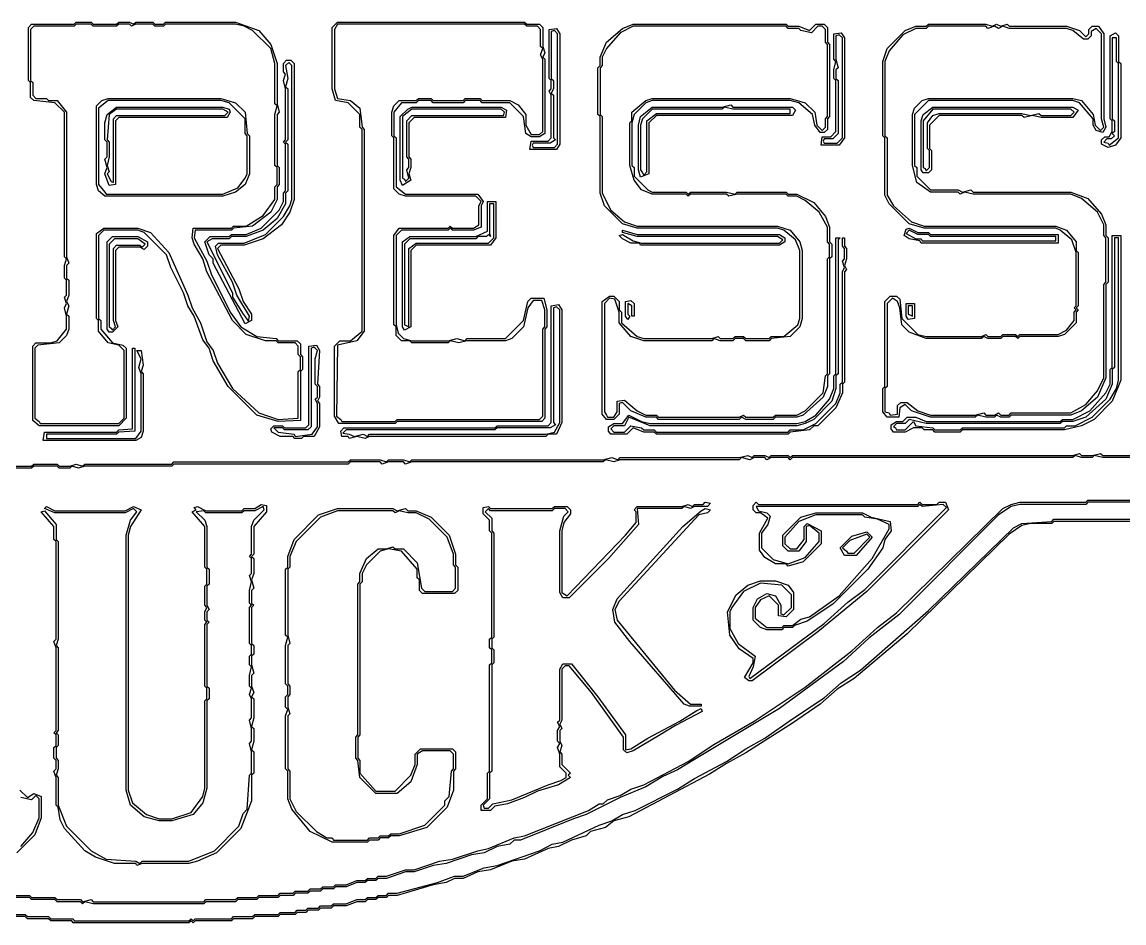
# Model space of a CAD drawing. Extents: x 0.2 to 6.6, y 0.38 to 3.24.
# Drawn here: x 3.207 to 5.461, y 0.376 to 2.22 of the extents above; entities that cross this region are included whole.
import ezdxf

# ---------------------------------------------------------------- set-up
doc = ezdxf.new("R2010")
doc.units = 0

msp = doc.modelspace()

# ---------------------------------------------------------------- linework, layer by layer
at = {"color": 7}
for points in [[(3.2413, 1.3935), (3.2283, 1.4043), (3.2283, 1.5565), (3.2348, 1.563), (3.2652, 1.563), (3.2783, 1.5674), (3.2978, 1.5913), (3.2978, 1.6174), (3.2935, 1.6348), (3.2978, 1.6435), (3.2935, 1.6565), (3.2978, 1.6609), (3.2978, 1.6913), (3.2935, 1.6957), (3.2935, 1.7217), (3.2978, 1.7348), (3.2935, 1.7391), (3.2935, 2.0348), (3.2739, 2.0543), (3.2304, 2.0587), (3.2239, 2.0652), (3.2239, 2.0957), (3.2196, 2.1), (3.2196, 2.2087), (3.2261, 2.2152), (3.313, 2.2152), (3.3174, 2.2196), (3.3478, 2.2196), (3.3522, 2.2152), (3.4, 2.2152), (3.4043, 2.2196), (3.4261, 2.2196), (3.4348, 2.2152), (3.4391, 2.2196), (3.4739, 2.2196), (3.4783, 2.2152), (3.4957, 2.2152), (3.5, 2.2196), (3.6435, 2.2196), (3.6913, 2.2022), (3.7152, 2.1739), (3.7283, 2.1348), (3.7283, 2.0522), (3.7326, 2.0348), (3.7283, 2.0304), (3.7283, 1.9261), (3.7326, 1.9217), (3.7326, 1.887), (3.7283, 1.8826), (3.7283, 1.8565), (3.7152, 1.8304), (3.6783, 1.8022), (3.6391, 1.7978), (3.6348, 1.7935), (3.5609, 1.7935), (3.5587, 1.7783), (3.5848, 1.7304), (3.5935, 1.7043), (3.6326, 1.6261), (3.6543, 1.5957), (3.687, 1.5761), (3.7261, 1.5717), (3.7304, 1.5674), (3.7696, 1.5674), (3.7761, 1.5609), (3.7761, 1.5391), (3.7804, 1.5348), (3.7804, 1.5087), (3.7761, 1.5043), (3.7761, 1.4043), (3.7304, 1.4022), (3.687, 1.4152), (3.6283, 1.4739), (3.5978, 1.5261), (3.5891, 1.5522), (3.5761, 1.5696), (3.5587, 1.6174), (3.5457, 1.6391), (3.537, 1.6652), (3.5109, 1.7174), (3.5022, 1.7435), (3.4565, 1.7891), (3.4435, 1.7935), (3.3739, 1.7935), (3.363, 1.7826), (3.363, 1.613), (3.3674, 1.6087), (3.3674, 1.5913), (3.3913, 1.563), (3.413, 1.5587), (3.4196, 1.5522), (3.4196, 1.4087), (3.4043, 1.3935), (3.2413, 1.3935)], [(3.2413, 1.4022), (3.2435, 1.3978), (3.4043, 1.3978), (3.4152, 1.4087), (3.4152, 1.5478), (3.4043, 1.5587), (3.3826, 1.563), (3.363, 1.587), (3.363, 1.6087), (3.3587, 1.613), (3.3587, 1.787), (3.3739, 1.7978), (3.4435, 1.7978), (3.4696, 1.7891), (3.5065, 1.7478), (3.5457, 1.6609), (3.5543, 1.6348), (3.5717, 1.6043), (3.5848, 1.5652), (3.5978, 1.5478), (3.6065, 1.5217), (3.637, 1.4696), (3.6913, 1.4196), (3.7304, 1.4065), (3.7717, 1.4087), (3.7717, 1.5043), (3.7761, 1.5087), (3.7761, 1.5348), (3.7717, 1.5391), (3.7717, 1.5565), (3.7652, 1.563), (3.7304, 1.563), (3.7261, 1.5674), (3.7043, 1.5674), (3.6652, 1.5804), (3.637, 1.6087), (3.5848, 1.7087), (3.5761, 1.7348), (3.5587, 1.7652), (3.5543, 1.7783), (3.5565, 1.7978), (3.6348, 1.7978), (3.6391, 1.8022), (3.6652, 1.8022), (3.7, 1.8239), (3.7239, 1.8565), (3.7239, 1.8826), (3.7283, 1.887), (3.7283, 1.9217), (3.7239, 1.9261), (3.7239, 2.0304), (3.7283, 2.0478), (3.7239, 2.0522), (3.7239, 2.1348), (3.7152, 2.1652), (3.6783, 2.2022), (3.6609, 2.2109), (3.6435, 2.2152), (3.5, 2.2152), (3.4957, 2.2109), (3.4783, 2.2109), (3.4739, 2.2152), (3.4391, 2.2152), (3.4304, 2.2109), (3.4261, 2.2152), (3.4043, 2.2152), (3.4, 2.2109), (3.3522, 2.2109), (3.3478, 2.2152), (3.3174, 2.2152), (3.313, 2.2109), (3.2304, 2.2109), (3.2239, 2.2043), (3.2239, 2.1), (3.2283, 2.0957), (3.2283, 2.0696), (3.2348, 2.063), (3.2565, 2.063), (3.2609, 2.0587), (3.2783, 2.0587), (3.2978, 2.0348), (3.2978, 1.7391), (3.3022, 1.7261), (3.2978, 1.7217), (3.2978, 1.6957), (3.3022, 1.6913), (3.3022, 1.6609), (3.2978, 1.6478), (3.3022, 1.6391), (3.2978, 1.6217), (3.3022, 1.6174), (3.3022, 1.5913), (3.2978, 1.5783), (3.2826, 1.563), (3.2391, 1.5587), (3.2326, 1.5522), (3.2326, 1.4087), (3.2413, 1.4022)], [(3.8543, 1.3978), (3.8457, 1.413), (3.8457, 1.5565), (3.8565, 1.5674), (3.8783, 1.5674), (3.9022, 1.587), (3.9022, 2), (3.8978, 2.0043), (3.8978, 2.0304), (3.8739, 2.0543), (3.8478, 2.0587), (3.8413, 2.0826), (3.8413, 2.2087), (3.8522, 2.2196), (4.2348, 2.2196), (4.2391, 2.2152), (4.2652, 2.2152), (4.2717, 2.2087), (4.2717, 2.1696), (4.2761, 2.1565), (4.2717, 2.1478), (4.2761, 2.1435), (4.2761, 1.9913), (4.2652, 1.9848), (4.2478, 1.9848), (4.237, 1.9913), (4.2326, 2.0261), (4.2043, 2.0543), (4.1478, 2.0543), (4.1435, 2.0587), (4.113, 2.0587), (4.1087, 2.0543), (4.0478, 2.0543), (4.0435, 2.0587), (4.0174, 2.0587), (4.013, 2.0543), (3.9826, 2.0543), (3.9674, 2.0348), (3.9674, 1.987), (3.9717, 1.9826), (3.9717, 1.8826), (3.9913, 1.8674), (4.1391, 1.8674), (4.15, 1.8522), (4.1457, 1.8435), (4.1457, 1.8), (4.1304, 1.7935), (4.087, 1.7935), (4.0826, 1.7978), (4.0783, 1.7935), (3.9826, 1.7935), (3.9717, 1.7826), (3.9717, 1.6), (3.9761, 1.5826), (3.987, 1.5717), (4.0043, 1.5674), (4.0783, 1.5674), (4.0957, 1.5717), (4.113, 1.5674), (4.1174, 1.5717), (4.1957, 1.5717), (4.2326, 1.6087), (4.2413, 1.6478), (4.2478, 1.6543), (4.2739, 1.6543), (4.2804, 1.6304), (4.2804, 1.5957), (4.2761, 1.5913), (4.2761, 1.4087), (4.2696, 1.4022), (3.9739, 1.4022), (3.9696, 1.3978), (3.8543, 1.3978)], [(3.8587, 1.4065), (3.8609, 1.4022), (3.9696, 1.4022), (3.9739, 1.4065), (4.2652, 1.4065), (4.2717, 1.413), (4.2717, 1.5913), (4.2761, 1.5957), (4.2761, 1.6304), (4.2696, 1.65), (4.2522, 1.65), (4.2413, 1.6348), (4.2326, 1.5957), (4.2087, 1.5717), (4.1957, 1.5674), (4.1174, 1.5674), (4.1, 1.563), (4.0826, 1.5674), (4.0783, 1.563), (4.0043, 1.563), (4, 1.5674), (3.9826, 1.5674), (3.9717, 1.5783), (3.9717, 1.5957), (3.9674, 1.6), (3.9674, 1.7826), (3.9783, 1.7978), (4.0783, 1.7978), (4.0826, 1.8022), (4.087, 1.7978), (4.1304, 1.7978), (4.1413, 1.8043), (4.1413, 1.8435), (4.1457, 1.8522), (4.1348, 1.863), (3.9913, 1.863), (3.9783, 1.8674), (3.9674, 1.8783), (3.9674, 1.9826), (3.963, 1.987), (3.963, 2.0348), (3.9674, 2.0478), (3.9783, 2.0587), (4.013, 2.0587), (4.0174, 2.063), (4.0435, 2.063), (4.0478, 2.0587), (4.1087, 2.0587), (4.113, 2.063), (4.1435, 2.063), (4.1478, 2.0587), (4.2043, 2.0587), (4.2217, 2.05), (4.237, 2.0304), (4.237, 2.0087), (4.2478, 1.9891), (4.2652, 1.9891), (4.2717, 1.9957), (4.2717, 2.1435), (4.2674, 2.1522), (4.2717, 2.1652), (4.2674, 2.1696), (4.2674, 2.2043), (4.2609, 2.2109), (4.2391, 2.2109), (4.2348, 2.2152), (3.8522, 2.2152), (3.8457, 2.2043), (3.8457, 2.0826), (3.8522, 2.063), (3.8783, 2.0587), (3.8978, 2.0435), (3.9022, 2.0043), (3.9065, 2), (3.9065, 1.587), (3.8913, 1.5674), (3.8522, 1.5587), (3.85, 1.413), (3.8587, 1.4065)], [(4.4022, 1.4065), (4.3935, 1.4174), (4.3935, 1.6478), (4.4087, 1.6587), (4.4174, 1.6587), (4.4283, 1.6478), (4.4283, 1.6304), (4.4326, 1.6261), (4.4326, 1.6043), (4.4652, 1.5761), (4.4783, 1.5717), (4.6174, 1.5717), (4.6304, 1.5761), (4.6348, 1.5717), (4.6609, 1.5717), (4.6652, 1.5761), (4.6826, 1.5761), (4.687, 1.5717), (4.7348, 1.5717), (4.7391, 1.5761), (4.7652, 1.5761), (4.7935, 1.6), (4.7978, 1.613), (4.7978, 1.7522), (4.7891, 1.7739), (4.7652, 1.7935), (4.7522, 1.7978), (4.4652, 1.7978), (4.4348, 1.8065), (4.3978, 1.8435), (4.3891, 1.8696), (4.3891, 2.0261), (4.3848, 2.0304), (4.3848, 2.1261), (4.3891, 2.1304), (4.3891, 2.1478), (4.4022, 2.1783), (4.4348, 2.2065), (4.4565, 2.2152), (4.7696, 2.2152), (4.7739, 2.2109), (4.7957, 2.2109), (4.8174, 2.2022), (4.8304, 2.2152), (4.8478, 2.2152), (4.8543, 2.2087), (4.8543, 2.1783), (4.8587, 2.1739), (4.8587, 2.0261), (4.8543, 2.0217), (4.8543, 2), (4.8478, 1.9935), (4.8391, 1.9935), (4.8283, 2.0087), (4.8239, 2.0304), (4.7957, 2.0543), (4.7783, 2.0587), (4.4957, 2.0587), (4.4826, 2.0543), (4.4587, 2.0304), (4.4543, 2.013), (4.4543, 1.9261), (4.4587, 1.9217), (4.4587, 1.9043), (4.487, 1.8761), (4.4957, 1.8717), (4.5652, 1.8717), (4.5696, 1.8674), (4.5739, 1.8717), (4.6478, 1.8717), (4.6652, 1.8674), (4.6696, 1.8717), (4.7696, 1.8717), (4.7739, 1.8674), (4.7913, 1.8674), (4.8261, 1.85), (4.85, 1.8217), (4.8587, 1.8), (4.8587, 1.7696), (4.863, 1.7652), (4.863, 1.7391), (4.8587, 1.7348), (4.8587, 1.5), (4.8543, 1.4957), (4.8543, 1.4739), (4.8457, 1.4522), (4.8043, 1.4152), (4.7913, 1.4109), (4.7478, 1.4109), (4.7435, 1.4065), (4.687, 1.4065), (4.6783, 1.4109), (4.6739, 1.4065), (4.5087, 1.4065), (4.5043, 1.4109), (4.4826, 1.4109), (4.4522, 1.4239), (4.4348, 1.4413), (4.4283, 1.4391), (4.4283, 1.4174), (4.4174, 1.4065), (4.4022, 1.4065)], [(4.4022, 1.4152), (4.4043, 1.4109), (4.4174, 1.4109), (4.4239, 1.4217), (4.4239, 1.4435), (4.4391, 1.4457), (4.4652, 1.4239), (4.4826, 1.4152), (4.5043, 1.4152), (4.5087, 1.4109), (4.6739, 1.4109), (4.6826, 1.4152), (4.687, 1.4109), (4.7435, 1.4109), (4.7478, 1.4152), (4.7913, 1.4152), (4.8087, 1.4239), (4.8457, 1.4609), (4.85, 1.4957), (4.8543, 1.5), (4.8543, 1.7348), (4.8587, 1.7391), (4.8587, 1.7652), (4.8543, 1.7696), (4.8543, 1.8), (4.837, 1.8304), (4.8087, 1.8543), (4.7913, 1.863), (4.7739, 1.863), (4.7696, 1.8674), (4.6696, 1.8674), (4.6522, 1.863), (4.6478, 1.8674), (4.5739, 1.8674), (4.5696, 1.863), (4.5652, 1.8674), (4.4957, 1.8674), (4.4739, 1.8761), (4.4587, 1.8957), (4.45, 1.9261), (4.45, 2.013), (4.4543, 2.0174), (4.4543, 2.0348), (4.4826, 2.0587), (4.4957, 2.063), (4.7783, 2.063), (4.8087, 2.0543), (4.8283, 2.0348), (4.8326, 2.0087), (4.8435, 1.9978), (4.85, 2.0043), (4.85, 2.0217), (4.8543, 2.0261), (4.8543, 2.1739), (4.85, 2.1783), (4.85, 2.2043), (4.8435, 2.2109), (4.8348, 2.2109), (4.8217, 2.1978), (4.8, 2.2022), (4.7957, 2.2065), (4.7739, 2.2065), (4.7696, 2.2109), (4.4565, 2.2109), (4.4304, 2.1978), (4.4022, 2.1652), (4.3935, 2.1478), (4.3935, 2.1304), (4.3891, 2.1261), (4.3891, 2.0304), (4.3935, 2.0261), (4.3935, 1.8696), (4.4109, 1.8348), (4.4391, 1.8109), (4.4652, 1.8022), (4.7522, 1.8022), (4.7783, 1.7935), (4.7978, 1.7696), (4.8022, 1.7522), (4.8022, 1.613), (4.7978, 1.5957), (4.7783, 1.5761), (4.7391, 1.5717), (4.7348, 1.5674), (4.687, 1.5674), (4.6826, 1.5717), (4.6652, 1.5717), (4.6609, 1.5674), (4.6348, 1.5674), (4.6217, 1.5717), (4.6174, 1.5674), (4.4783, 1.5674), (4.4522, 1.5761), (4.4283, 1.6043), (4.4283, 1.6261), (4.4196, 1.6522), (4.4087, 1.6543), (4.3978, 1.6435), (4.3978, 1.4217), (4.4022, 1.4152)], [(4.9761, 1.4109), (4.9674, 1.4217), (4.9674, 1.4696), (4.9717, 1.4739), (4.9717, 1.6478), (4.9826, 1.6587), (4.9957, 1.6587), (5.0022, 1.6522), (5.0065, 1.613), (5.0391, 1.5804), (5.0565, 1.5761), (5.1696, 1.5761), (5.1783, 1.5804), (5.1826, 1.5761), (5.2087, 1.5761), (5.213, 1.5804), (5.2391, 1.5804), (5.2435, 1.5761), (5.2478, 1.5804), (5.3261, 1.5804), (5.3435, 1.5891), (5.3587, 1.6087), (5.3587, 1.6261), (5.363, 1.6304), (5.3587, 1.6348), (5.363, 1.6391), (5.363, 1.7478), (5.3543, 1.7739), (5.3304, 1.7935), (5.3217, 1.7978), (5.0522, 1.7978), (5.0217, 1.8065), (4.9804, 1.8478), (4.9717, 1.8652), (4.9717, 1.9826), (4.9674, 1.987), (4.9674, 2.1391), (4.9761, 2.1652), (5.013, 2.2022), (5.0348, 2.2109), (5.0565, 2.2109), (5.0609, 2.2152), (5.1783, 2.2152), (5.1913, 2.2109), (5.2, 2.2152), (5.2087, 2.2109), (5.2217, 2.2152), (5.2261, 2.2109), (5.3435, 2.2109), (5.3696, 2.2022), (5.3826, 2.1891), (5.3891, 2.1957), (5.3891, 2.2043), (5.3957, 2.2109), (5.4087, 2.2109), (5.4196, 2.1957), (5.4196, 2.0217), (5.4239, 2.0043), (5.4174, 1.9935), (5.4043, 1.9978), (5.3978, 2.0087), (5.3978, 2.0217), (5.3696, 2.0543), (5.3565, 2.0587), (5.0609, 2.0587), (5.0326, 2.0304), (5.0326, 1.9261), (5.037, 1.9217), (5.037, 1.9043), (5.0652, 1.8761), (5.1217, 1.8761), (5.1304, 1.8717), (5.1478, 1.8761), (5.1522, 1.8717), (5.3522, 1.8717), (5.387, 1.8587), (5.4152, 1.8261), (5.4239, 1.8043), (5.4239, 1.7826), (5.4283, 1.7783), (5.4283, 1.687), (5.4239, 1.6826), (5.4239, 1.4913), (5.4065, 1.4522), (5.3739, 1.4239), (5.3522, 1.4152), (5.2304, 1.4152), (5.2261, 1.4109), (5.2087, 1.4109), (5.2, 1.4152), (5.1957, 1.4109), (5.1783, 1.4109), (5.1609, 1.4152), (5.1565, 1.4109), (5.0652, 1.4109), (5.0261, 1.4239), (5.013, 1.437), (5.0022, 1.4304), (5, 1.4109), (4.9761, 1.4109)], [(4.9804, 1.4196), (4.9826, 1.4152), (4.9978, 1.4174), (4.9978, 1.4348), (5.0043, 1.4413), (5.0174, 1.4413), (5.0391, 1.4239), (5.0652, 1.4152), (5.1565, 1.4152), (5.1739, 1.4196), (5.1783, 1.4152), (5.1957, 1.4152), (5.2043, 1.4196), (5.2087, 1.4152), (5.2261, 1.4152), (5.2304, 1.4196), (5.3522, 1.4196), (5.3826, 1.437), (5.4065, 1.4652), (5.4196, 1.4913), (5.4196, 1.6826), (5.4239, 1.687), (5.4239, 1.7783), (5.4196, 1.7826), (5.4196, 1.8043), (5.4065, 1.8304), (5.3739, 1.8587), (5.3522, 1.8674), (5.1522, 1.8674), (5.1348, 1.8717), (5.1261, 1.8674), (5.1217, 1.8717), (5.0652, 1.8717), (5.037, 1.8913), (5.0283, 1.9261), (5.0283, 2.0304), (5.0326, 2.0435), (5.0478, 2.0587), (5.0609, 2.063), (5.3565, 2.063), (5.3739, 2.0587), (5.3978, 2.0304), (5.4022, 2.0087), (5.413, 1.9978), (5.4196, 2.0043), (5.4152, 2.0217), (5.4152, 2.1957), (5.4043, 2.2065), (5.3935, 2.2), (5.3935, 2.1913), (5.387, 2.1848), (5.3783, 2.1848), (5.3565, 2.2022), (5.3435, 2.2065), (5.2261, 2.2065), (5.213, 2.2109), (5.2043, 2.2065), (5.1957, 2.2109), (5.1826, 2.2065), (5.1783, 2.2109), (5.0609, 2.2109), (5.0565, 2.2065), (5.0348, 2.2065), (5.0087, 2.1935), (4.9804, 2.1609), (4.9717, 2.1391), (4.9717, 1.987), (4.9761, 1.9826), (4.9761, 1.8652), (4.9891, 1.8435), (5.0261, 1.8109), (5.0522, 1.8022), (5.3217, 1.8022), (5.3435, 1.7935), (5.363, 1.7696), (5.363, 1.7522), (5.3674, 1.7478), (5.3674, 1.6391), (5.363, 1.6348), (5.3674, 1.6304), (5.363, 1.6261), (5.363, 1.6043), (5.3391, 1.5804), (5.3261, 1.5761), (5.2478, 1.5761), (5.2435, 1.5717), (5.2391, 1.5761), (5.213, 1.5761), (5.2087, 1.5717), (5.1826, 1.5717), (5.1739, 1.5761), (5.1696, 1.5717), (5.0565, 1.5717), (5.0217, 1.5848), (5.0065, 1.6), (5.0022, 1.6348), (4.9978, 1.6478), (4.987, 1.6543), (4.9761, 1.6435), (4.9761, 1.4739), (4.9717, 1.4696), (4.9717, 1.4217), (4.9804, 1.4196)], [(4.2457, 1.9587), (4.2478, 1.9761), (4.2826, 1.9761), (4.2891, 1.9826), (4.2891, 2.0696), (4.2848, 2.0783), (4.2891, 2.0826), (4.2891, 2.1), (4.2848, 2.1043), (4.2848, 2.2043), (4.3, 2.2065), (4.3065, 2.1957), (4.3065, 1.9696), (4.3, 1.9587), (4.2457, 1.9587)], [(4.25, 1.9674), (4.2522, 1.963), (4.2957, 1.963), (4.3022, 1.9696), (4.3022, 2.1957), (4.2957, 2.2022), (4.2891, 2.2), (4.2891, 2.1043), (4.2935, 2.1), (4.2935, 2.0826), (4.2891, 2.0739), (4.2935, 2.0696), (4.2935, 1.9826), (4.2978, 1.9783), (4.287, 1.9717), (4.2522, 1.9717), (4.25, 1.9674)], [(4.8413, 1.9674), (4.8435, 1.9848), (4.8609, 1.9848), (4.8717, 1.9957), (4.8717, 2.1), (4.8674, 2.1043), (4.8674, 2.1217), (4.8717, 2.1391), (4.8674, 2.1435), (4.8674, 2.1957), (4.8826, 2.1978), (4.8891, 2.187), (4.8891, 1.9826), (4.8783, 1.9674), (4.8413, 1.9674)], [(4.8457, 1.9761), (4.8478, 1.9717), (4.8739, 1.9717), (4.8848, 1.9826), (4.8848, 2.187), (4.8783, 2.1935), (4.8717, 2.1913), (4.8717, 2.1435), (4.8761, 2.1261), (4.8717, 2.1217), (4.8717, 2.1043), (4.8761, 2.1), (4.8761, 1.9913), (4.8652, 1.9804), (4.8478, 1.9804), (4.8457, 1.9761)], [(5.4283, 1.963), (5.4152, 1.9696), (5.4152, 1.9783), (5.4217, 1.9848), (5.4304, 1.9848), (5.437, 1.9957), (5.437, 2.0174), (5.4326, 2.0217), (5.4326, 2.1913), (5.4435, 2.1978), (5.45, 2.1913), (5.45, 2.1391), (5.4543, 2.1348), (5.4543, 1.9826), (5.4435, 1.9674), (5.4283, 1.963)], [(5.4283, 1.9717), (5.4304, 1.9674), (5.45, 1.9826), (5.45, 2.1348), (5.4457, 2.1391), (5.4457, 2.187), (5.437, 2.187), (5.437, 2.0217), (5.4413, 2.0174), (5.4413, 1.9957), (5.437, 1.9913), (5.4413, 1.987), (5.4348, 1.9804), (5.4261, 1.9804), (5.4196, 1.9739), (5.4283, 1.9717)], [(3.663, 1.6022), (3.5978, 1.7261), (3.5978, 1.7348), (3.5891, 1.7435), (3.5804, 1.7696), (3.5913, 1.7804), (3.6304, 1.7804), (3.6348, 1.7848), (3.6652, 1.7848), (3.6957, 1.7978), (3.7326, 1.8348), (3.7413, 1.8522), (3.7413, 1.8696), (3.7457, 1.8739), (3.7457, 1.9696), (3.7413, 1.9739), (3.7457, 1.9783), (3.7457, 2.0826), (3.7413, 2.1), (3.7457, 2.113), (3.7413, 2.1174), (3.7413, 2.1348), (3.7478, 2.1413), (3.7565, 2.1413), (3.763, 2.1348), (3.763, 1.8565), (3.7543, 1.8304), (3.737, 1.8043), (3.7, 1.7761), (3.6609, 1.763), (3.613, 1.763), (3.6065, 1.7565), (3.65, 1.6739), (3.6587, 1.6478), (3.6761, 1.6217), (3.6761, 1.6087), (3.663, 1.6022)], [(3.6674, 1.6109), (3.6696, 1.6065), (3.6717, 1.6174), (3.6457, 1.6609), (3.637, 1.687), (3.6065, 1.7435), (3.6022, 1.7609), (3.6087, 1.7674), (3.6609, 1.7674), (3.7043, 1.7848), (3.7413, 1.8217), (3.7543, 1.8435), (3.7587, 1.8565), (3.7587, 2.1304), (3.7522, 2.137), (3.7457, 2.1304), (3.75, 2.1043), (3.7457, 2.087), (3.75, 2.0826), (3.75, 1.9783), (3.7457, 1.9739), (3.75, 1.9696), (3.75, 1.8739), (3.7457, 1.8696), (3.7457, 1.8478), (3.7283, 1.8174), (3.7, 1.7935), (3.6652, 1.7804), (3.6348, 1.7804), (3.6304, 1.7761), (3.5957, 1.7761), (3.5848, 1.7696), (3.637, 1.6652), (3.637, 1.6565), (3.6587, 1.6217), (3.6674, 1.6109)], [(3.3761, 1.863), (3.363, 1.8739), (3.3587, 1.887), (3.3587, 2.0478), (3.3696, 2.0587), (3.3826, 2.063), (3.613, 2.063), (3.6435, 2.0543), (3.663, 2.0348), (3.6674, 1.9913), (3.6717, 1.987), (3.6717, 1.9087), (3.663, 1.887), (3.6435, 1.8717), (3.6174, 1.863), (3.3761, 1.863)], [(3.3761, 1.8717), (3.3783, 1.8674), (3.6174, 1.8674), (3.6478, 1.8804), (3.663, 1.9), (3.6674, 1.9087), (3.6674, 1.987), (3.663, 1.9913), (3.663, 2.0217), (3.6304, 2.0543), (3.613, 2.0587), (3.3826, 2.0587), (3.363, 2.0435), (3.363, 1.887), (3.3761, 1.8717)], [(3.3848, 1.8848), (3.3761, 1.9087), (3.3804, 1.9217), (3.3761, 1.9391), (3.3804, 1.9435), (3.3804, 1.9739), (3.3761, 1.9783), (3.3761, 2.013), (3.3804, 2.0304), (3.4, 2.0457), (3.6174, 2.0457), (3.6304, 2.0413), (3.6326, 2.0348), (3.6261, 2.0239), (3.4043, 2.0239), (3.3978, 2.0174), (3.3978, 1.887), (3.3848, 1.8848)], [(3.3891, 1.8935), (3.3935, 1.8913), (3.3935, 2.0217), (3.4, 2.0283), (3.6217, 2.0283), (3.6283, 2.0348), (3.6174, 2.0413), (3.4, 2.0413), (3.3848, 2.0304), (3.3804, 1.9783), (3.3848, 1.9739), (3.3848, 1.9435), (3.3804, 1.9261), (3.3848, 1.913), (3.3804, 1.9087), (3.3891, 1.8935)], [(3.9848, 1.8848), (3.9804, 1.8957), (3.9804, 2.0261), (3.9957, 2.0413), (4.0043, 2.0457), (4.187, 2.0457), (4.1978, 2.0391), (4.1957, 2.0239), (4.0087, 2.0239), (3.9978, 2.013), (3.9978, 1.9435), (4.0022, 1.9391), (4.0022, 1.9217), (3.9978, 1.9087), (4.0022, 1.8957), (3.9848, 1.8848)], [(3.9891, 1.8978), (3.9913, 1.8935), (3.9978, 1.9), (3.9935, 1.9174), (3.9978, 1.9217), (3.9978, 1.9391), (3.9935, 1.9435), (3.9935, 2.0174), (4.0043, 2.0283), (4.1913, 2.0283), (4.1935, 2.0348), (4.187, 2.0413), (4.0043, 2.0413), (3.9848, 2.0261), (3.9848, 1.9), (3.9891, 1.8978)], [(4.4717, 1.9022), (4.4674, 1.9174), (4.4674, 2.0087), (4.4717, 2.0261), (4.4957, 2.0457), (4.6391, 2.0457), (4.6565, 2.05), (4.6609, 2.0457), (4.7826, 2.0457), (4.7891, 2.0391), (4.7826, 2.0283), (4.5043, 2.0283), (4.4891, 2.013), (4.4891, 1.9087), (4.4717, 1.9022)], [(4.4761, 1.9109), (4.4783, 1.9065), (4.4848, 1.913), (4.4848, 2.0174), (4.5043, 2.0326), (4.7783, 2.0326), (4.7783, 2.0413), (4.6609, 2.0413), (4.6435, 2.0457), (4.6391, 2.0413), (4.4957, 2.0413), (4.4761, 2.0217), (4.4717, 2.0087), (4.4717, 1.9174), (4.4761, 1.9109)], [(5.05, 1.9109), (5.0457, 1.9174), (5.0457, 2.0174), (5.05, 2.0304), (5.0696, 2.0457), (5.3565, 2.0457), (5.3674, 2.0391), (5.3565, 2.0239), (5.2913, 2.0239), (5.2739, 2.0283), (5.2565, 2.0239), (5.2522, 2.0283), (5.0826, 2.0283), (5.063, 2.0087), (5.063, 1.9609), (5.0674, 1.9565), (5.0674, 1.9174), (5.0609, 1.9109), (5.05, 1.9109)], [(5.0543, 1.9196), (5.0565, 1.9152), (5.063, 1.9217), (5.063, 1.9565), (5.0587, 1.9609), (5.0587, 2.013), (5.0696, 2.0283), (5.0826, 2.0326), (5.2522, 2.0326), (5.2696, 2.0283), (5.287, 2.0326), (5.2913, 2.0283), (5.3522, 2.0283), (5.3587, 2.0348), (5.3522, 2.0413), (5.0696, 2.0413), (5.05, 2.0174), (5.05, 1.9217), (5.0543, 1.9196)], [(3.9891, 1.5891), (3.9848, 1.5957), (3.9848, 1.7696), (4, 1.7804), (4.1348, 1.7804), (4.1587, 1.7913), (4.1587, 1.8522), (4.1761, 1.8522), (4.1761, 1.7783), (4.1652, 1.763), (4.013, 1.763), (4.0022, 1.7522), (4.0022, 1.5957), (3.9891, 1.5891)], [(3.9935, 1.5978), (3.9978, 1.5957), (3.9978, 1.7565), (4.013, 1.7674), (4.1609, 1.7674), (4.1717, 1.7783), (4.1717, 1.8478), (4.163, 1.8478), (4.163, 1.787), (4.1652, 1.7804), (4.1609, 1.7848), (4.1565, 1.7804), (4.1391, 1.7804), (4.1348, 1.7761), (4, 1.7761), (3.9891, 1.7652), (3.9891, 1.6), (3.9935, 1.5978)], [(4.4717, 1.763), (4.4696, 1.7674), (4.4522, 1.7674), (4.4348, 1.7761), (4.4283, 1.7826), (4.4348, 1.7848), (4.4565, 1.7717), (4.4739, 1.7674), (4.7565, 1.7674), (4.763, 1.7739), (4.7522, 1.7804), (4.4652, 1.7804), (4.4348, 1.7891), (4.4348, 1.7935), (4.4652, 1.7848), (4.7565, 1.7848), (4.7674, 1.7783), (4.7674, 1.7696), (4.7565, 1.763), (4.4717, 1.763)], [(4.9891, 1.3804), (4.9848, 1.387), (4.9848, 1.3957), (4.9957, 1.4022), (5.0087, 1.4022), (5.0174, 1.4109), (5.0348, 1.4109), (5.0565, 1.4022), (5.3304, 1.4022), (5.3348, 1.4065), (5.3565, 1.4065), (5.3913, 1.4239), (5.4239, 1.4609), (5.4326, 1.4783), (5.4326, 1.5087), (5.437, 1.513), (5.437, 1.7826), (5.4543, 1.7826), (5.4543, 1.487), (5.437, 1.4435), (5.4, 1.4065), (5.3739, 1.3935), (5.3391, 1.3848), (5.1304, 1.3848), (5.1261, 1.3804), (5.0739, 1.3804), (5.0696, 1.3848), (5.0522, 1.3848), (5.0478, 1.3891), (5.0304, 1.3891), (5.013, 1.3804), (4.9891, 1.3804)], [(5.0457, 1.7674), (5.0435, 1.7717), (5.0217, 1.7761), (5.0109, 1.7826), (5.0152, 1.7957), (5.0217, 1.7978), (5.0391, 1.7891), (5.0609, 1.7891), (5.0652, 1.7848), (5.3261, 1.7848), (5.3261, 1.7674), (5.0457, 1.7674)], [(5.0457, 1.7761), (5.0478, 1.7717), (5.3217, 1.7717), (5.3217, 1.7804), (5.0652, 1.7804), (5.0609, 1.7848), (5.0391, 1.7848), (5.0217, 1.7935), (5.0152, 1.787), (5.0348, 1.7761), (5.0457, 1.7761)], [(3.3848, 1.5848), (3.3804, 1.5913), (3.3804, 1.7696), (3.3913, 1.7804), (3.4435, 1.7804), (3.463, 1.7696), (3.463, 1.7609), (3.4565, 1.7543), (3.4478, 1.7587), (3.4043, 1.7587), (3.3978, 1.7522), (3.3978, 1.6087), (3.4022, 1.5957), (3.3913, 1.5848), (3.3848, 1.5848)], [(3.3891, 1.5935), (3.3913, 1.5891), (3.3978, 1.5957), (3.3935, 1.6087), (3.3935, 1.7565), (3.4, 1.763), (3.4478, 1.763), (3.4522, 1.7587), (3.4587, 1.7652), (3.4435, 1.7761), (3.3957, 1.7761), (3.3848, 1.7652), (3.3848, 1.5957), (3.3891, 1.5935)], [(4.4109, 1.3761), (4.4065, 1.3826), (4.4065, 1.3913), (4.4174, 1.3978), (4.4348, 1.3978), (4.4478, 1.4152), (4.4739, 1.4022), (4.4913, 1.3978), (4.7913, 1.3978), (4.8087, 1.4022), (4.8304, 1.4152), (4.8587, 1.4478), (4.8674, 1.4696), (4.8674, 1.4957), (4.8717, 1.5), (4.8717, 1.7783), (4.8804, 1.7783), (4.8761, 1.7739), (4.8761, 1.5), (4.8717, 1.4957), (4.8717, 1.4696), (4.863, 1.4435), (4.8261, 1.4065), (4.8087, 1.3978), (4.7913, 1.3935), (4.4913, 1.3935), (4.4478, 1.4109), (4.4391, 1.3935), (4.4174, 1.3935), (4.4109, 1.387), (4.4174, 1.3804), (4.4391, 1.3804), (4.4522, 1.3935), (4.4739, 1.3891), (4.4783, 1.3848), (4.5, 1.3848), (4.5043, 1.3804), (4.7739, 1.3804), (4.7783, 1.3848), (4.8043, 1.3848), (4.8304, 1.3978), (4.8717, 1.4391), (4.8804, 1.4609), (4.8804, 1.4783), (4.8848, 1.4826), (4.8848, 1.7087), (4.8891, 1.7174), (4.8848, 1.7304), (4.8891, 1.7348), (4.8891, 1.7565), (4.8848, 1.7609), (4.8848, 1.7783), (4.8891, 1.7783), (4.8891, 1.7609), (4.8935, 1.7565), (4.8935, 1.7348), (4.8891, 1.7217), (4.8935, 1.713), (4.8891, 1.7087), (4.8891, 1.4826), (4.8848, 1.4783), (4.8848, 1.4609), (4.8717, 1.4304), (4.8348, 1.3935), (4.8261, 1.3935), (4.8174, 1.3848), (4.7783, 1.3804), (4.7739, 1.3761), (4.5043, 1.3761), (4.5, 1.3804), (4.4783, 1.3804), (4.4565, 1.3891), (4.4435, 1.3761), (4.4109, 1.3761)], [(4.9935, 1.3891), (4.9957, 1.3848), (5.013, 1.3848), (5.0304, 1.4022), (5.0348, 1.3935), (5.0696, 1.3891), (5.0739, 1.3848), (5.1261, 1.3848), (5.1304, 1.3891), (5.3391, 1.3891), (5.3435, 1.3935), (5.3609, 1.3935), (5.3957, 1.4109), (5.4326, 1.4478), (5.4457, 1.4696), (5.45, 1.487), (5.45, 1.7783), (5.4413, 1.7783), (5.4413, 1.513), (5.437, 1.5087), (5.437, 1.4783), (5.4239, 1.4478), (5.3826, 1.4109), (5.3565, 1.4022), (5.3348, 1.4022), (5.3304, 1.3978), (5.0565, 1.3978), (5.0217, 1.4065), (5.013, 1.3978), (4.9957, 1.3978), (4.9891, 1.3913), (4.9935, 1.3891)], [(4.4457, 1.6109), (4.4413, 1.6174), (4.4413, 1.6478), (4.4522, 1.65), (4.4587, 1.6435), (4.4587, 1.6174), (4.4543, 1.6174), (4.4543, 1.6391), (4.4457, 1.6435), (4.4457, 1.6217), (4.45, 1.6174), (4.4457, 1.6109)], [(3.8761, 1.3674), (3.8739, 1.3717), (3.8609, 1.3717), (3.8587, 1.3826), (3.8652, 1.3891), (4.1739, 1.3891), (4.1783, 1.3935), (4.2826, 1.3935), (4.2891, 1.4), (4.2891, 1.6391), (4.3043, 1.6413), (4.3109, 1.6304), (4.3109, 1.4), (4.3, 1.3761), (4.2826, 1.3761), (4.2783, 1.3717), (3.9174, 1.3717), (3.9087, 1.3674), (3.8913, 1.3717), (3.8761, 1.3674)], [(3.8761, 1.3761), (3.887, 1.3717), (3.9043, 1.3761), (3.913, 1.3717), (3.9174, 1.3761), (4.2783, 1.3761), (4.2957, 1.3804), (4.3065, 1.4), (4.3065, 1.6304), (4.3, 1.637), (4.2935, 1.6348), (4.2935, 1.4), (4.2978, 1.3957), (4.287, 1.3891), (4.1783, 1.3891), (4.1739, 1.3848), (3.8696, 1.3848), (3.863, 1.3783), (3.8761, 1.3761)], [(5.0196, 1.6109), (5.0152, 1.6174), (5.0152, 1.6435), (5.0326, 1.6435), (5.0326, 1.613), (5.0196, 1.6109)], [(5.0239, 1.6196), (5.0283, 1.6174), (5.0283, 1.6391), (5.0196, 1.6391), (5.0196, 1.6217), (5.0239, 1.6196)], [(3.763, 1.3674), (3.7609, 1.3717), (3.7348, 1.3717), (3.7174, 1.3804), (3.7152, 1.387), (3.7217, 1.3935), (3.7391, 1.3935), (3.7435, 1.3891), (3.787, 1.3891), (3.7935, 1.3957), (3.7935, 1.5565), (3.8087, 1.5587), (3.8152, 1.5478), (3.8109, 1.4783), (3.8152, 1.4739), (3.8152, 1.4522), (3.8109, 1.4435), (3.8152, 1.4391), (3.8152, 1.3913), (3.8043, 1.3717), (3.7826, 1.3717), (3.7783, 1.3674), (3.763, 1.3674)], [(3.25, 1.363), (3.2522, 1.3804), (3.4, 1.3804), (3.4043, 1.3848), (3.4326, 1.387), (3.4326, 1.5522), (3.437, 1.5522), (3.437, 1.3826), (3.4043, 1.3804), (3.4, 1.3761), (3.2565, 1.3761), (3.2565, 1.3674), (3.4391, 1.3674), (3.45, 1.3826), (3.45, 1.5), (3.4457, 1.513), (3.45, 1.5304), (3.4413, 1.5478), (3.45, 1.5478), (3.4543, 1.5174), (3.45, 1.5043), (3.4543, 1.5), (3.4543, 1.3826), (3.45, 1.3696), (3.4391, 1.363), (3.25, 1.363)], [(3.763, 1.3761), (3.7652, 1.3717), (3.8, 1.3761), (3.8109, 1.3913), (3.8109, 1.4391), (3.8065, 1.4478), (3.8109, 1.4522), (3.8109, 1.4739), (3.8065, 1.4783), (3.8065, 1.5304), (3.8109, 1.5478), (3.8043, 1.5543), (3.7978, 1.5522), (3.7978, 1.3913), (3.7913, 1.3848), (3.7435, 1.3848), (3.7391, 1.3891), (3.7217, 1.3891), (3.7304, 1.3804), (3.763, 1.3761)], [(3.4413, 0.4935), (3.4391, 0.4978), (3.3957, 0.4978), (3.3565, 0.5109), (3.3348, 0.5239), (3.2935, 0.5696), (3.2848, 0.587), (3.2804, 0.613), (3.2761, 0.6174), (3.2761, 0.6739), (3.2717, 0.687), (3.2761, 0.6913), (3.2761, 0.7087), (3.2717, 0.713), (3.2717, 0.7348), (3.2761, 0.7391), (3.2761, 0.7609), (3.2717, 0.7652), (3.2761, 0.7696), (3.2761, 0.9391), (3.2717, 0.9522), (3.2761, 0.9565), (3.2761, 1.1565), (3.2717, 1.1609), (3.2717, 1.187), (3.2457, 1.2174), (3.2522, 1.2196), (3.2761, 1.1913), (3.2761, 1.1609), (3.2804, 1.1565), (3.2804, 0.9565), (3.2761, 0.9435), (3.2804, 0.9391), (3.2804, 0.7696), (3.2761, 0.7652), (3.2804, 0.7609), (3.2804, 0.7391), (3.2761, 0.7348), (3.2761, 0.713), (3.2804, 0.7087), (3.2804, 0.6913), (3.2761, 0.6783), (3.2804, 0.6739), (3.2804, 0.6174), (3.2978, 0.5739), (3.3478, 0.5239), (3.3783, 0.5065), (3.4391, 0.5022), (3.4478, 0.4978), (3.4522, 0.5022), (3.5478, 0.5022), (3.6, 0.5239), (3.65, 0.5739), (3.6587, 0.6), (3.6674, 0.6087), (3.6717, 0.6783), (3.6761, 0.6826), (3.6761, 0.7261), (3.6717, 0.7435), (3.6761, 0.7478), (3.6761, 0.7739), (3.6717, 0.7913), (3.6761, 0.7957), (3.6761, 0.8348), (3.6717, 0.8435), (3.6761, 0.8565), (3.6717, 0.8609), (3.6717, 0.8826), (3.6761, 0.9), (3.6717, 0.9043), (3.6717, 0.9217), (3.6761, 0.9261), (3.6761, 0.9435), (3.6717, 0.9478), (3.6717, 1.0217), (3.6761, 1.0261), (3.6717, 1.0304), (3.6717, 1.0565), (3.6761, 1.0739), (3.6717, 1.087), (3.6761, 1.0913), (3.6761, 1.1217), (3.6717, 1.1261), (3.6761, 1.1304), (3.6761, 1.187), (3.6804, 1.2), (3.7022, 1.2217), (3.7, 1.2283), (3.6826, 1.2196), (3.6609, 1.2196), (3.6565, 1.2152), (3.5826, 1.2152), (3.5783, 1.2196), (3.563, 1.2174), (3.5804, 1.2), (3.5848, 1.187), (3.5848, 1.1043), (3.5891, 1.1), (3.5891, 1.0696), (3.5848, 1.0652), (3.5848, 1.0261), (3.5891, 1.0174), (3.5848, 1.013), (3.5848, 0.9957), (3.5891, 0.9913), (3.5848, 0.987), (3.5848, 0.8609), (3.5891, 0.8565), (3.5891, 0.8348), (3.5848, 0.8304), (3.5848, 0.6522), (3.5761, 0.6217), (3.5565, 0.5978), (3.513, 0.5848), (3.487, 0.5848), (3.4565, 0.5935), (3.4283, 0.6174), (3.4196, 0.6478), (3.4196, 1.1696), (3.4283, 1.2), (3.4413, 1.2174), (3.4348, 1.2239), (3.4174, 1.2152), (3.2739, 1.2152), (3.2522, 1.2239), (3.2565, 1.2283), (3.2739, 1.2196), (3.4174, 1.2196), (3.4348, 1.2283), (3.45, 1.2217), (3.4283, 1.187), (3.4239, 1.1696), (3.4239, 0.6478), (3.4326, 0.6217), (3.4609, 0.5978), (3.487, 0.5891), (3.513, 0.5891), (3.5522, 0.6022), (3.5761, 0.6348), (3.5804, 0.6522), (3.5804, 0.8304), (3.5848, 0.8348), (3.5848, 0.8565), (3.5804, 0.8609), (3.5804, 0.987), (3.5848, 0.9913), (3.5804, 0.9957), (3.5804, 1.013), (3.5848, 1.0217), (3.5804, 1.0261), (3.5804, 1.0652), (3.5848, 1.0696), (3.5848, 1.1), (3.5804, 1.1043), (3.5804, 1.187), (3.5543, 1.2174), (3.563, 1.2217), (3.5587, 1.2261), (3.5652, 1.2283), (3.5826, 1.2196), (3.6565, 1.2196), (3.6609, 1.2239), (3.6826, 1.2239), (3.6957, 1.2326), (3.7065, 1.2304), (3.7065, 1.2174), (3.6804, 1.187), (3.6804, 1.1304), (3.6761, 1.1261), (3.6804, 1.1217), (3.6804, 1.0913), (3.6761, 1.0783), (3.6804, 1.0609), (3.6761, 1.0565), (3.6761, 1.0304), (3.6804, 1.0261), (3.6761, 1.0217), (3.6761, 0.9478), (3.6804, 0.9435), (3.6804, 0.9261), (3.6761, 0.9217), (3.6761, 0.9043), (3.6804, 0.887), (3.6761, 0.8826), (3.6761, 0.8609), (3.6804, 0.8478), (3.6761, 0.8391), (3.6804, 0.8348), (3.6804, 0.7957), (3.6761, 0.7783), (3.6804, 0.7739), (3.6804, 0.7478), (3.6761, 0.7304), (3.6804, 0.7261), (3.6804, 0.6826), (3.6761, 0.6783), (3.6761, 0.6261), (3.6543, 0.5696), (3.6043, 0.5196), (3.5652, 0.5022), (3.5478, 0.4978), (3.4522, 0.4978), (3.4413, 0.4935)], [(3.8413, 0.5413), (3.7957, 0.563), (3.7587, 0.6087), (3.75, 0.6304), (3.75, 0.687), (3.7457, 0.6913), (3.7457, 0.8), (3.75, 0.813), (3.7457, 0.8174), (3.7457, 0.8391), (3.75, 0.8435), (3.75, 0.8609), (3.7457, 0.8652), (3.7457, 0.9435), (3.75, 0.9609), (3.7457, 0.9652), (3.7457, 1.1), (3.75, 1.1043), (3.75, 1.1261), (3.763, 1.1609), (3.813, 1.2109), (3.8522, 1.2239), (3.9652, 1.2239), (3.9739, 1.2196), (3.9913, 1.2239), (3.9957, 1.2196), (4.013, 1.2196), (4.0435, 1.2065), (4.0804, 1.1696), (4.0935, 1.1304), (4.0935, 1.1087), (4.0978, 1.1043), (4.0978, 1.0565), (4.0913, 1.05), (4.0261, 1.05), (4.0196, 1.0565), (4.0196, 1.0783), (4.0152, 1.0826), (4.0152, 1.1), (3.9826, 1.137), (3.9565, 1.1413), (3.9391, 1.137), (3.9109, 1.1087), (3.9022, 1.0913), (3.9022, 1.0739), (3.8978, 1.0696), (3.8978, 0.7609), (3.8935, 0.7565), (3.8935, 0.713), (3.8978, 0.7087), (3.8978, 0.6826), (3.9304, 0.6457), (3.9696, 0.6457), (4.0022, 0.6783), (4.0109, 0.7), (4.0109, 0.7217), (4.0217, 0.7326), (4.087, 0.7326), (4.0935, 0.7261), (4.0935, 0.6913), (4.0891, 0.687), (4.0891, 0.6478), (4.0761, 0.613), (4.0348, 0.5717), (3.9783, 0.5543), (3.9609, 0.5543), (3.9565, 0.55), (3.9391, 0.55), (3.9348, 0.5457), (3.9174, 0.5457), (3.913, 0.5413), (3.8413, 0.5413)], [(3.8413, 0.55), (3.8435, 0.5457), (3.913, 0.5457), (3.9174, 0.55), (3.9348, 0.55), (3.9391, 0.5543), (3.9565, 0.5543), (3.9609, 0.5587), (3.9783, 0.5587), (4.0304, 0.5761), (4.0717, 0.6174), (4.0717, 0.6261), (4.0804, 0.6348), (4.0848, 0.687), (4.0891, 0.6913), (4.0891, 0.7217), (4.0826, 0.7283), (4.0261, 0.7283), (4.0152, 0.7217), (4.0152, 0.7), (4.0022, 0.6652), (3.9739, 0.6413), (3.9304, 0.6413), (3.8978, 0.6739), (3.8935, 0.7087), (3.8891, 0.713), (3.8891, 0.7565), (3.8935, 0.7609), (3.8935, 1.0696), (3.8978, 1.0739), (3.8978, 1.0913), (3.9109, 1.1217), (3.9348, 1.1413), (3.9522, 1.1413), (3.9652, 1.1457), (3.9696, 1.1413), (3.987, 1.1413), (4.0152, 1.113), (4.0239, 1.0609), (4.0304, 1.0543), (4.087, 1.0543), (4.0935, 1.0609), (4.0935, 1.1043), (4.0891, 1.1087), (4.0891, 1.1304), (4.0761, 1.1652), (4.0391, 1.2022), (4.013, 1.2152), (3.9957, 1.2152), (3.9783, 1.2196), (3.9696, 1.2152), (3.9652, 1.2196), (3.8522, 1.2196), (3.8174, 1.2065), (3.7674, 1.1565), (3.7543, 1.1261), (3.7543, 1.1043), (3.75, 1.1), (3.75, 0.9652), (3.7543, 0.9478), (3.75, 0.9435), (3.75, 0.8652), (3.7543, 0.8609), (3.7543, 0.8435), (3.75, 0.8391), (3.75, 0.8174), (3.7543, 0.8043), (3.75, 0.8), (3.75, 0.6913), (3.7543, 0.687), (3.7543, 0.6304), (3.7674, 0.6043), (3.8087, 0.563), (3.8304, 0.55), (3.8413, 0.55)], [(4.1457, 0.6065), (4.1457, 0.6174), (4.1587, 0.6304), (4.1587, 0.6826), (4.163, 0.687), (4.163, 0.9043), (4.1674, 0.9087), (4.1674, 0.9348), (4.163, 0.9391), (4.163, 0.9565), (4.1674, 0.9609), (4.1674, 1.1739), (4.163, 1.1783), (4.163, 1.2), (4.15, 1.213), (4.15, 1.2261), (4.1609, 1.2283), (4.1652, 1.2239), (4.2913, 1.2239), (4.2957, 1.2283), (4.3217, 1.2283), (4.3283, 1.2217), (4.3283, 1.213), (4.3152, 1.1957), (4.3109, 1.1783), (4.3109, 1.0522), (4.3217, 1.0457), (4.4413, 1.1696), (4.463, 1.1957), (4.463, 1.2174), (4.4587, 1.2217), (4.4652, 1.2283), (4.5565, 1.2283), (4.5696, 1.2326), (4.5783, 1.2283), (4.5826, 1.2326), (4.6, 1.2326), (4.6043, 1.237), (4.6152, 1.2348), (4.6087, 1.2283), (4.5826, 1.2283), (4.5739, 1.2239), (4.5609, 1.2283), (4.5565, 1.2239), (4.4652, 1.2239), (4.4674, 1.1913), (4.4065, 1.1217), (4.3261, 1.0413), (4.313, 1.0413), (4.3065, 1.0522), (4.3065, 1.1783), (4.3152, 1.2087), (4.3239, 1.2174), (4.3174, 1.2239), (4.2957, 1.2239), (4.2913, 1.2196), (4.1652, 1.2196), (4.1609, 1.2239), (4.1543, 1.2174), (4.1674, 1.2043), (4.1674, 1.1783), (4.1717, 1.1739), (4.1717, 0.9609), (4.1674, 0.9565), (4.1674, 0.9391), (4.1717, 0.9348), (4.1717, 0.9087), (4.1674, 0.9043), (4.1674, 0.687), (4.163, 0.6826), (4.163, 0.6304), (4.15, 0.6174), (4.1522, 0.6109), (4.1609, 0.6109), (4.1696, 0.6196), (4.2087, 0.6283), (4.2826, 0.6587), (4.3087, 0.6674), (4.3196, 0.6739), (4.3196, 0.6826), (4.3065, 0.6957), (4.3065, 0.7217), (4.3022, 0.7348), (4.3065, 0.7435), (4.3022, 0.7478), (4.3022, 0.7696), (4.3065, 0.7783), (4.3022, 0.787), (4.3065, 0.7913), (4.3065, 0.8957), (4.313, 0.9065), (4.3304, 0.9065), (4.3848, 0.8391), (4.4413, 0.7609), (4.4413, 0.7304), (4.4522, 0.7326), (4.487, 0.7543), (4.5522, 0.7891), (4.587, 0.8109), (4.5957, 0.8152), (4.5978, 0.8087), (4.5435, 0.7804), (4.5087, 0.7587), (4.4565, 0.7283), (4.4435, 0.7239), (4.437, 0.7304), (4.437, 0.7565), (4.3717, 0.8478), (4.3261, 0.9022), (4.3174, 0.9022), (4.3109, 0.8957), (4.3109, 0.7913), (4.3065, 0.7826), (4.3109, 0.7739), (4.3065, 0.7696), (4.3065, 0.7478), (4.3109, 0.7391), (4.3065, 0.7261), (4.3109, 0.7217), (4.3109, 0.7), (4.3283, 0.6826), (4.3239, 0.6783), (4.3283, 0.6739), (4.3043, 0.6587), (4.2609, 0.6457), (4.2348, 0.6326), (4.2, 0.6196), (4.1739, 0.6152), (4.1652, 0.6065), (4.1457, 0.6065)], [(4.5717, 0.8196), (4.5609, 0.8239), (4.45, 0.9522), (4.4196, 0.9913), (4.4152, 1.0174), (4.4239, 1.0391), (4.5587, 1.187), (4.5957, 1.2196), (4.6043, 1.2239), (4.6152, 1.2217), (4.6087, 1.2152), (4.5913, 1.2109), (4.4283, 1.0348), (4.4196, 1.0174), (4.4239, 0.9957), (4.5413, 0.8522), (4.5739, 0.8239), (4.5957, 0.8239), (4.5957, 0.8196), (4.5717, 0.8196)], [(4.6935, 0.8717), (4.6848, 0.8783), (4.7022, 0.9087), (4.7022, 0.9174), (4.6739, 0.937), (4.6543, 0.9652), (4.65, 1.013), (4.6674, 1.0478), (4.6913, 1.0674), (4.7174, 1.0761), (4.7478, 1.0761), (4.7739, 1.0674), (4.7848, 1.0522), (4.7848, 1.0174), (4.7696, 1.0022), (4.7543, 1.0043), (4.7543, 1.0261), (4.7348, 1.0457), (4.7174, 1.037), (4.7065, 1.0217), (4.7065, 1), (4.7304, 0.9804), (4.7609, 0.9804), (4.7652, 0.9848), (4.7826, 0.9848), (4.8, 0.9978), (4.8174, 1.0022), (4.8783, 1.0457), (4.9457, 1.1217), (4.9804, 1.1826), (4.9804, 1.1913), (4.9565, 1.2022), (4.9304, 1.2065), (4.9261, 1.2109), (4.8304, 1.2109), (4.7957, 1.1978), (4.7674, 1.1652), (4.7674, 1.1522), (4.7783, 1.1413), (4.7913, 1.1413), (4.8065, 1.1609), (4.8065, 1.187), (4.813, 1.1935), (4.8413, 1.1783), (4.8413, 1.1522), (4.8043, 1.1152), (4.7739, 1.1065), (4.7696, 1.1109), (4.7478, 1.1109), (4.7261, 1.1239), (4.7152, 1.1391), (4.7152, 1.1739), (4.7326, 1.2043), (4.7174, 1.2152), (4.7087, 1.2152), (4.7022, 1.2217), (4.7022, 1.2304), (4.7087, 1.237), (4.713, 1.2326), (5.0391, 1.2326), (5.0435, 1.237), (5.0478, 1.2326), (5.0783, 1.2326), (5.0826, 1.237), (5.0957, 1.237), (5.1022, 1.2217), (4.9348, 1.0543), (4.8348, 0.9717), (4.7, 0.8717), (4.6935, 0.8717)], [(4.6935, 0.8804), (4.6957, 0.8761), (4.8478, 0.9891), (4.8957, 1.0326), (4.9304, 1.0587), (5.0978, 1.2261), (5.0913, 1.2326), (5.0478, 1.2283), (5.0435, 1.2326), (5.0391, 1.2283), (4.7087, 1.2283), (4.713, 1.2196), (4.7304, 1.2152), (4.737, 1.2087), (4.7326, 1.1913), (4.7196, 1.1739), (4.7196, 1.1435), (4.7435, 1.1196), (4.7739, 1.1109), (4.8087, 1.1239), (4.837, 1.1565), (4.837, 1.1739), (4.8174, 1.1891), (4.8109, 1.187), (4.8109, 1.1565), (4.7957, 1.137), (4.7739, 1.137), (4.763, 1.1478), (4.763, 1.1696), (4.8, 1.2065), (4.8304, 1.2152), (4.9261, 1.2152), (4.9435, 1.2065), (4.9826, 1.1978), (4.9848, 1.1783), (4.9717, 1.1609), (4.9674, 1.1435), (4.937, 1.1), (4.8652, 1.0283), (4.813, 0.9935), (4.787, 0.9848), (4.7826, 0.9804), (4.7652, 0.9804), (4.7609, 0.9761), (4.7304, 0.9761), (4.7174, 0.9804), (4.7022, 0.9957), (4.7022, 1.0217), (4.7109, 1.0391), (4.7304, 1.05), (4.7478, 1.0457), (4.7587, 1.0261), (4.7587, 1.0087), (4.7652, 1.0065), (4.7804, 1.0217), (4.7804, 1.0478), (4.7609, 1.0674), (4.7174, 1.0717), (4.6826, 1.0543), (4.6587, 1.0217), (4.6543, 1.013), (4.6543, 0.9783), (4.6717, 0.9478), (4.7065, 0.9217), (4.7022, 0.9), (4.6935, 0.8804)], [(4.8891, 1.1283), (4.8804, 1.1435), (4.9043, 1.1674), (4.9348, 1.1761), (4.9457, 1.1652), (4.913, 1.1283), (4.8891, 1.1283)], [(4.8935, 1.137), (4.8957, 1.1326), (4.9087, 1.1326), (4.9413, 1.1652), (4.9348, 1.1717), (4.9, 1.1587), (4.8848, 1.1435), (4.8935, 1.137)]]:
    msp.add_lwpolyline(points, close=True, dxfattribs=at)
for points in [[(3.1913, 1.3109), (3.2261, 1.3109), (3.2304, 1.3152), (3.2783, 1.3152), (3.2826, 1.3109), (3.3043, 1.3109), (3.3174, 1.3152), (3.3304, 1.3109), (3.3348, 1.3152), (3.513, 1.3152), (3.5174, 1.3196), (3.8739, 1.3196), (3.8783, 1.3239), (3.9391, 1.3239), (3.9522, 1.3196), (3.9565, 1.3239), (3.987, 1.3239), (4, 1.3196), (4.0043, 1.3239), (4.3957, 1.3239), (4.413, 1.3283), (4.4261, 1.3239), (4.4304, 1.3283), (4.6739, 1.3283), (4.6913, 1.3326), (4.7, 1.3283), (4.7043, 1.3326), (4.7261, 1.3326), (4.7348, 1.3283), (4.7391, 1.3326), (4.7739, 1.3326), (4.7783, 1.3283), (4.7826, 1.3326), (5.3565, 1.3326), (5.3696, 1.337), (5.3739, 1.3326), (5.3957, 1.3326), (5.413, 1.337), (5.4174, 1.3326), (5.6609, 1.3326)], [(5.6609, 1.3283), (5.4174, 1.3283), (5.4, 1.3326), (5.3957, 1.3283), (5.3739, 1.3283), (5.3609, 1.3326), (5.3565, 1.3283), (4.7826, 1.3283), (4.7783, 1.3239), (4.7739, 1.3283), (4.7391, 1.3283), (4.7304, 1.3239), (4.7261, 1.3283), (4.7043, 1.3283), (4.6957, 1.3239), (4.6783, 1.3283), (4.6739, 1.3239), (4.4304, 1.3239), (4.4174, 1.3196), (4.4, 1.3239), (4.3957, 1.3196), (4.0043, 1.3196), (3.9913, 1.3152), (3.987, 1.3196), (3.9565, 1.3196), (3.9435, 1.3152), (3.9391, 1.3196), (3.8783, 1.3196), (3.8739, 1.3152), (3.5174, 1.3152), (3.513, 1.3109), (3.3348, 1.3109), (3.3217, 1.3065), (3.3087, 1.3109), (3.3043, 1.3065), (3.2826, 1.3065), (3.2783, 1.3109), (3.2304, 1.3109), (3.2261, 1.3065), (3.1913, 1.3065)], [(3.1913, 0.4326), (3.2217, 0.4326), (3.2261, 0.4283), (3.2739, 0.4283), (3.2783, 0.4239), (3.3261, 0.4239), (3.3304, 0.4196), (3.3478, 0.4239), (3.3522, 0.4196), (3.5783, 0.4196), (3.5826, 0.4239), (3.6435, 0.4239), (3.6478, 0.4283), (3.687, 0.4283), (3.6913, 0.4326), (3.7304, 0.4326), (3.7348, 0.437), (3.7609, 0.437), (3.7652, 0.4413), (3.7913, 0.4413), (3.7957, 0.4457), (3.8174, 0.4457), (3.8217, 0.45), (3.8435, 0.45), (3.8478, 0.4543), (3.8696, 0.4543), (3.8913, 0.463), (3.9087, 0.463), (3.913, 0.4674), (3.9304, 0.4674), (3.9348, 0.4717), (3.9522, 0.4717), (3.9913, 0.4848), (4.0087, 0.4848), (4.0609, 0.5022), (4.087, 0.5065), (4.1391, 0.5239), (4.1609, 0.5283), (4.213, 0.55), (4.2348, 0.5543), (4.3652, 0.6065), (4.387, 0.6196), (4.3957, 0.6196), (4.4043, 0.6283), (4.4304, 0.637), (4.4522, 0.65), (4.4783, 0.6587), (4.5696, 0.7065), (4.6217, 0.7413), (4.7043, 0.7891), (4.8087, 0.8587), (4.9043, 0.9326), (4.9565, 0.9804), (4.9957, 1.0109), (5.213, 1.2239), (5.2304, 1.2326), (5.2478, 1.237), (5.3826, 1.237), (5.387, 1.2413), (5.6565, 1.2413)], [(5.6565, 1.237), (5.387, 1.237), (5.3826, 1.2326), (5.2478, 1.2326), (5.2304, 1.2283), (5.2043, 1.2109), (5, 1.0065), (4.9391, 0.9587), (4.887, 0.9109), (4.7565, 0.8152), (4.5826, 0.7109), (4.5478, 0.6891), (4.5174, 0.6761), (4.4826, 0.6543), (4.4304, 0.6326), (4.3609, 0.5978), (4.3348, 0.5891), (4.2261, 0.5457), (4.213, 0.5457), (4.2043, 0.537), (4.1783, 0.5326), (4.1522, 0.5196), (4.1261, 0.5152), (4.0739, 0.4978), (4.0478, 0.4935), (4.0087, 0.4804), (3.9913, 0.4804), (3.9522, 0.4674), (3.9348, 0.4674), (3.9304, 0.463), (3.913, 0.463), (3.9087, 0.4587), (3.8913, 0.4587), (3.8696, 0.45), (3.8478, 0.45), (3.8435, 0.4457), (3.8217, 0.4457), (3.8174, 0.4413), (3.7957, 0.4413), (3.7913, 0.437), (3.7652, 0.437), (3.7609, 0.4326), (3.7348, 0.4326), (3.7304, 0.4283), (3.6913, 0.4283), (3.687, 0.4239), (3.6478, 0.4239), (3.6435, 0.4196), (3.5826, 0.4196), (3.5783, 0.4152), (3.3522, 0.4152), (3.3348, 0.4196), (3.3304, 0.4152), (3.3261, 0.4196), (3.2783, 0.4196), (3.2739, 0.4239), (3.2261, 0.4239), (3.2217, 0.4283), (3.1913, 0.4283)], [(3.1739, 0.3935), (3.213, 0.3935), (3.2174, 0.3891), (3.2609, 0.3891), (3.2652, 0.3848), (3.3109, 0.3848), (3.3109, 0.3848), (3.313, 0.3804), (3.5478, 0.3804), (3.5522, 0.3848), (3.5565, 0.3804), (3.5609, 0.3848), (3.6348, 0.3848), (3.6391, 0.3891), (3.6783, 0.3891), (3.6826, 0.3935), (3.7304, 0.3935), (3.7348, 0.3978), (3.7652, 0.3978), (3.7696, 0.4022), (3.787, 0.4022), (3.7913, 0.4065), (3.813, 0.4065), (3.8174, 0.4109), (3.8391, 0.4109), (3.8435, 0.4152), (3.8696, 0.4152), (3.8913, 0.4239), (3.9087, 0.4239), (3.913, 0.4283), (3.9304, 0.4283), (3.9348, 0.4326), (3.9522, 0.4326), (3.9565, 0.437), (3.9739, 0.437), (4.0565, 0.4587), (4.0913, 0.4717), (4.1087, 0.4717), (4.1522, 0.4891), (4.1783, 0.4935), (4.2652, 0.5239), (4.2913, 0.537), (4.313, 0.5413), (4.387, 0.5761), (4.413, 0.5848), (4.4348, 0.5978), (4.4609, 0.6065), (4.5478, 0.65), (4.5826, 0.6717), (4.6478, 0.7065), (4.687, 0.7326), (4.7261, 0.7543), (4.7826, 0.7935), (4.8478, 0.837), (4.8826, 0.8674), (4.9217, 0.8935), (5.0609, 1.0152), (5.2348, 1.1848), (5.2522, 1.1935), (5.313, 1.1978), (5.3174, 1.2022), (5.7261, 1.2022)], [(5.7261, 1.1978), (5.3174, 1.1978), (5.313, 1.1935), (5.2696, 1.1935), (5.2522, 1.1891), (5.2261, 1.1717), (5.0174, 0.9674), (4.9087, 0.8761), (4.8739, 0.8543), (4.8391, 0.8239), (4.7826, 0.7848), (4.687, 0.7239), (4.6478, 0.7022), (4.613, 0.6804), (4.4478, 0.5935), (4.4174, 0.5848), (4.4, 0.5717), (4.3696, 0.563), (4.3609, 0.5543), (4.3304, 0.5457), (4.3043, 0.5326), (4.2826, 0.5283), (4.2348, 0.5065), (4.2087, 0.5022), (4.1652, 0.4848), (4.1391, 0.4804), (4.1087, 0.4674), (4.0913, 0.4674), (4.0739, 0.4587), (4.0478, 0.4543), (3.9739, 0.4326), (3.9565, 0.4326), (3.9522, 0.4283), (3.9348, 0.4283), (3.9304, 0.4239), (3.913, 0.4239), (3.9087, 0.4196), (3.8913, 0.4196), (3.8696, 0.4109), (3.8435, 0.4109), (3.8391, 0.4065), (3.8174, 0.4065), (3.813, 0.4022), (3.7913, 0.4022), (3.787, 0.3978), (3.7696, 0.3978), (3.7652, 0.3935), (3.7348, 0.3935), (3.7304, 0.3891), (3.6826, 0.3891), (3.6783, 0.3848), (3.6391, 0.3848), (3.6348, 0.3804), (3.5609, 0.3804), (3.5565, 0.3761), (3.5522, 0.3804), (3.5478, 0.3761), (3.3109, 0.3761), (3.3109, 0.3761), (3.3087, 0.3804), (3.2652, 0.3804), (3.2609, 0.3848), (3.2174, 0.3848), (3.213, 0.3891), (3.1739, 0.3891)], [(3.2022, 0.6478), (3.2174, 0.6326), (3.2304, 0.6413), (3.2457, 0.6348), (3.2457, 0.5913), (3.2326, 0.5565), (3.1957, 0.5196)], [(3.2043, 0.5326), (3.2283, 0.5609), (3.2413, 0.5913), (3.2413, 0.6304), (3.2348, 0.637), (3.2261, 0.6283), (3.2043, 0.6326)]]:
    msp.add_lwpolyline(points, dxfattribs=at)

doc.saveas('drawing.dxf')
